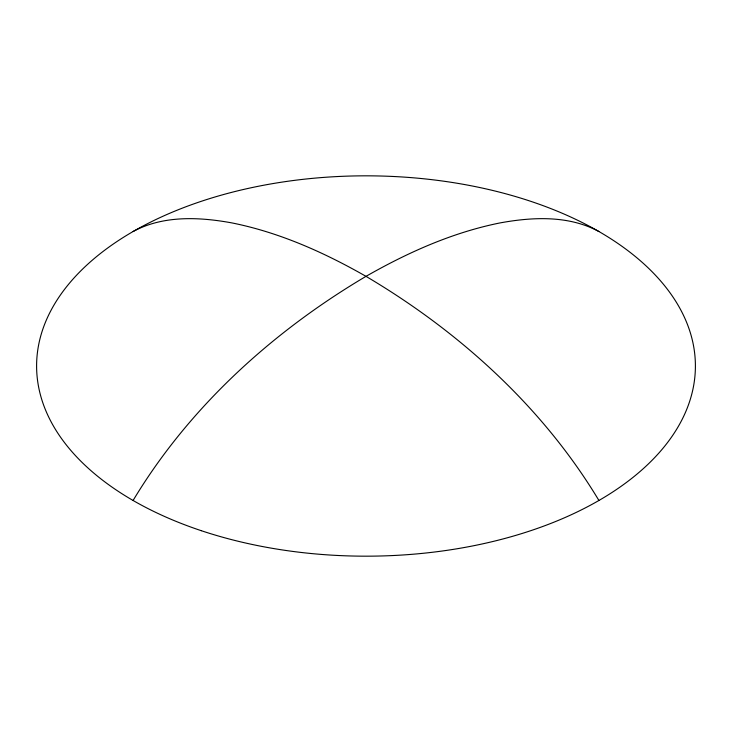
<?xml version="1.0" encoding="UTF-8"?>
<svg xmlns="http://www.w3.org/2000/svg" width="732" height="732" viewBox="0 0 732 732"><rect width="100%" height="100%" fill="white"/><g stroke="black" fill="none" stroke-linecap="round" stroke-linejoin="round"><path stroke-width="1.1" d="M133.078 500.478C189.259 407.029 272.615 331.596 366 276.348C407.889 252.412 452.632 232.41 500.13 222.903C532.804 216.928 568.81 215.235 598.922 231.522M133.078 231.522C163.19 215.235 199.196 216.928 231.87 222.903C279.368 232.41 324.111 252.412 366 276.348C459.385 331.596 542.741 407.029 598.922 500.478M201.227 530.673A329.4 190.174 0 0 0 695.4 366.046A329.4 190.174 0 0 0 201.373 201.282A329.4 190.174 0 0 0 201.227 530.673"/></g></svg>
